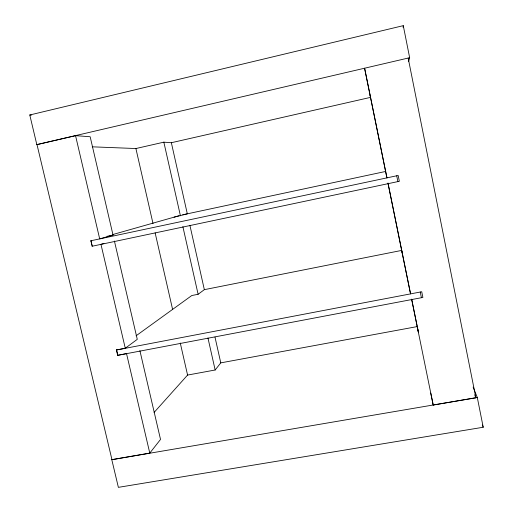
<?xml version="1.0" encoding="UTF-8"?>
<svg xmlns="http://www.w3.org/2000/svg" width="513" height="513" viewBox="0 0 513 513"><rect width="100%" height="100%" fill="white"/><g stroke="black" fill="none" stroke-linecap="round" stroke-linejoin="round"><path stroke-width="0.77" d="M403.019 27.227L403.276 25.65L29.78 114.983L36.833 144.634L75.546 135.663L90.166 136.74L113.027 235.069L99.689 238.885L75.546 135.663M408.175 58.059L475.872 397.793L433.216 405.052L430.715 393.035M408.598 61.528L409.656 57.712L403.276 25.65M473.153 387.11L477.295 397.492L483.22 427.252L118.375 487.35L111.796 459.686L149.783 453.094L160.524 439.436L139.908 350.68M154.099 412.446L187.578 375.067L215.159 370.001L220.776 362.871L417.21 326.589L418.493 332.68L411.657 299.137M114.418 241.065L137.272 339.343L125.275 348.231L116.432 349.994L117.689 355.336L126.525 353.585L149.783 453.094M136.086 335.791L191.791 295.533L198.114 294.276L204.347 289.659L401.679 250.415L402.41 253.775M103.915 243.451L100.965 244.355L125.275 348.231M92.026 245.426L90.929 240.744L92.212 246.208M174.08 217.153L187.316 213.831L171.355 142.717L163.846 142.165L135.9 148.539L92.25 146.821M112.289 234.685L179.043 215.749M36.833 144.634L409.656 57.712M171.355 142.717L370.514 97.38L370.097 95.129M182.711 214.812L385.603 171.457L385.744 171.945M106.941 236.365L113.027 235.069M90.782 240.789L398.165 175.478L399.345 181.294L92.064 246.253M116.432 349.994L421.731 291.75L422.885 297.437L117.689 355.336M111.796 459.686L477.295 397.492M29.78 114.983L31.357 115.175M474.698 394.818L475.872 397.793M482.38 425.02L483.22 427.252M420.256 292.032L421.41 297.713M37.013 144.64L111.93 459.533M116.573 349.892L117.823 355.233M135.9 148.539L153.009 223.527M155.144 232.902L172.612 309.448M180.275 343.037L187.578 375.067M189.906 225.361L204.347 289.659M214.992 337.105L220.776 362.871M163.846 142.165L180.429 215.8M182.885 226.701L198.114 294.276M207.951 337.971L215.159 370.001M388.014 183.096L410.56 293.911L387.963 183.192M411.663 299.38L433.216 405.052M396.716 175.792L397.896 181.608M386.93 177.864L364.589 68.197L386.93 177.87"/></g></svg>
